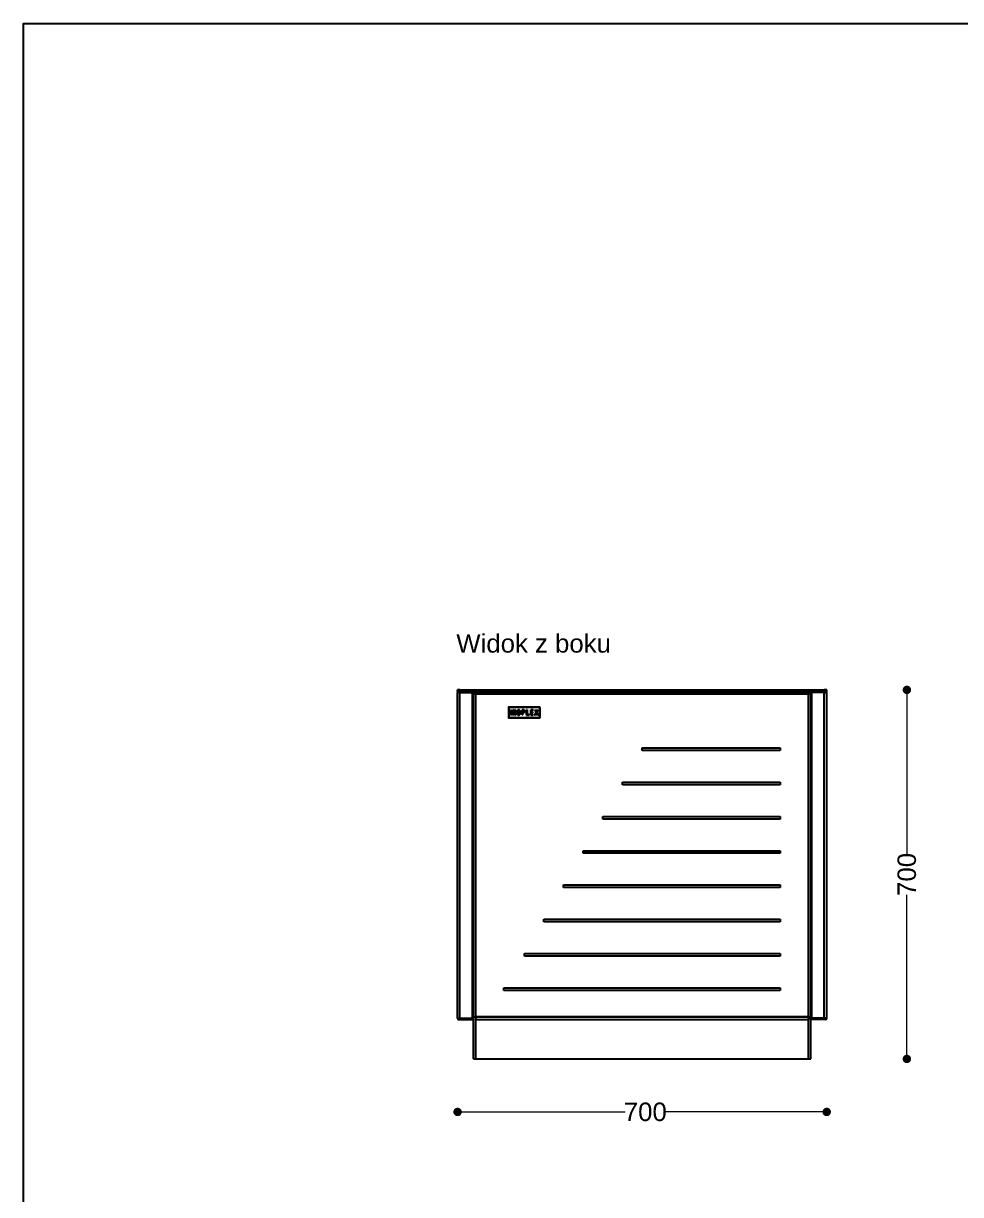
# Model space of a CAD drawing. Header units: millimetres. Extents: x 10366 to 13995, y 24552 to 29685.
# Drawn here: x 10366 to 12143, y 27463 to 29685 of the extents above; entities that cross this region are included whole.
import ezdxf

# ---------------------------------------------------------------- set-up
doc = ezdxf.new("R2010")
doc.units = ezdxf.units.MM
doc.header["$LTSCALE"] = 3
doc.layers.add('Default', color=7, linetype='Continuous')
doc.styles.get("Standard").update_dxf_attribs({"font": 'arial.ttf'})
doc.dimstyles.new('MATEUSZ', dxfattribs={"dimtxt": 35, "dimasz": 16, "dimexe": 0.18, "dimexo": 0.0625, "dimgap": 0.09, "dimtad": 0, "dimdec": 0, "dimdsep": 46, "dimtxsty": 'Standard', "dimblk": 'DOT', "dimcen": 0.09, "dimse1": 1, "dimse2": 1, "dimadec": 0, "dimazin": 0, "dimtfac": 1, "dimtdec": 0, "dimtofl": 0, "dimtmove": 0, "dimatfit": 3, "dimfxl": 1, "dimtolj": 1, "dimtzin": 0, "dimlwd": 9, "dimlwe": 9, "dimarcsym": 0})

# ---------------------------------------------------------------- blocks, each defined once
blk = doc.blocks.new('_Dot')
at = {"color": 0, "linetype": 'ByBlock', "lineweight": -2}
blk.add_line((-0.5, 0), (-1, 0), dxfattribs=at)
at = {"color": 0, "linetype": 'ByBlock', "const_width": 0.5}
blk.add_lwpolyline([(-0.25, 0, 1), (0.25, 0, 1)], format="xyb", close=True, dxfattribs=at)
blk = doc.blocks.new('*D23')
at = {"color": 0, "lineweight": 9, "transparency": 16777216}
for p, q in [((11205.5, 27619.9), (11507, 27619.9)), ((11873.5, 27619.9), (11584.1, 27619.9))]:
    blk.add_line(p, q, dxfattribs=at)
at = {"layer": 'Defpoints', "color": 0, "transparency": 16777216}
for p in [(11189.5, 27797.5), (11889.5, 27797.5), (11889.5, 27619.9)]:
    blk.add_point(p, dxfattribs=at)
at = {"color": 0, "lineweight": 9, "transparency": 16777216, "xscale": 16, "yscale": 16, "zscale": 16, "rotation": 180}
blk.add_blockref('_Dot', (11189.5, 27619.9), dxfattribs=at)
at = {"color": 0, "lineweight": 9, "transparency": 16777216, "xscale": 16, "yscale": 16, "zscale": 16}
blk.add_blockref('_Dot', (11889.5, 27619.9), dxfattribs=at)
at = {"color": 0, "transparency": 16777216, "insert": (11545.5, 27619.9), "char_height": 35, "attachment_point": 5}
blk.add_mtext('\\A1;700', dxfattribs=at)
blk = doc.blocks.new('*D24')
at = {"color": 0, "lineweight": 9, "transparency": 16777216}
for p, q in [((12041.5, 28404.5), (12041.5, 28109.1)), ((12041.5, 27736.5), (12041.5, 28032))]:
    blk.add_line(p, q, dxfattribs=at)
at = {"layer": 'Defpoints', "color": 0, "transparency": 16777216}
for p in [(11889.4, 28420.5), (12041.5, 28420.5), (11859.4, 27720.5)]:
    blk.add_point(p, dxfattribs=at)
at = {"color": 0, "lineweight": 9, "transparency": 16777216, "xscale": 16, "yscale": 16, "zscale": 16}
for p, rotation in [((12041.5, 28420.5), 90), ((12041.5, 27720.5), 270)]:
    blk.add_blockref('_Dot', p, dxfattribs=dict(at, rotation=rotation))
at = {"color": 0, "transparency": 16777216, "insert": (12041.5, 28070.5), "char_height": 35, "attachment_point": 5, "rotation": 90}
blk.add_mtext('\\A1;700', dxfattribs=at)

msp = doc.modelspace()

# ---------------------------------------------------------------- linework, layer by layer
msp.add_lwpolyline([(10366.2, 24552.5), (10366.2, 29684.6), (13995, 29684.6), (13995, 24552.5)], close=True)
at = {"layer": 'Default'}
for p, q in [((11189.5, 28417.5), (11189.5, 28420.5)), ((11189.5, 27797.5), (11189.5, 28415.5)), ((11194, 28420.5), (11885, 28420.5)), ((11194, 28417.5), (11194, 28420.5)), ((11194, 28417.5), (11885, 28417.5)), ((11194, 28415.5), (11217.5, 28415.5)), ((11194, 27797.5), (11194, 28415.5)), ((11217.5, 27797.5), (11217.5, 28415.5)), ((11219.5, 27797.5), (11219.5, 28415.5)), ((11219.6, 28413.1), (11219.6, 28417.5)), ((11224.1, 27800), (11224.1, 28413.1)), ((11855, 28413.1), (11224.1, 28413.1)), ((11224.1, 28413.1), (11855, 28413.1)), ((11855, 27800), (11855, 28413.1)), ((11859.4, 28413.1), (11859.4, 28417.5)), ((11859.5, 27797.5), (11859.5, 28415.5)), ((11861.5, 27797.5), (11861.5, 28415.5)), ((11885, 28415.5), (11861.5, 28415.5)), ((11885, 28417.5), (11885, 28420.5)), ((11885, 27797.5), (11885, 28415.5)), ((11889.5, 28417.5), (11889.5, 28420.5)), ((11889.5, 27797.5), (11889.5, 28415.5)), ((11286.2, 28387.2), (11286.2, 28367.9)), ((11345.5, 28387.6), (11286.6, 28387.6)), ((11345.5, 28387.2), (11286.6, 28387.2)), ((11286.6, 28387.2), (11286.6, 28367.9)), ((11290.2, 28372.7), (11290.2, 28382.4)), ((11290.2, 28372.7), (11290.2, 28382.4)), ((11290.2, 28382.4), (11291.3, 28382.4)), ((11290.2, 28382.4), (11291.3, 28382.4)), ((11290.2, 28382.4), (11290.2, 28372.7)), ((11291.3, 28382.4), (11290.2, 28382.4)), ((11290.2, 28382.4), (11291.3, 28382.4)), ((11290.2, 28372.7), (11290.2, 28382.4)), ((11291.3, 28372.7), (11290.2, 28372.7)), ((11291.3, 28372.7), (11290.2, 28372.7)), ((11290.2, 28372.7), (11291.3, 28372.7)), ((11291.3, 28372.7), (11290.2, 28372.7)), ((11291.3, 28382.4), (11291.3, 28372.7)), ((11291.3, 28382.4), (11291.3, 28372.7)), ((11291.3, 28372.7), (11291.3, 28382.4)), ((11291.3, 28382.4), (11291.3, 28372.7)), ((11294.2, 28382.4), (11295.4, 28382.4)), ((11294.2, 28382.4), (11295.4, 28382.4)), ((11294.2, 28372.7), (11294.2, 28382.4)), ((11294.2, 28372.7), (11294.2, 28382.4)), ((11294.2, 28372.7), (11294.2, 28382.4)), ((11294.2, 28382.4), (11294.2, 28372.7)), ((11295.4, 28382.4), (11294.2, 28382.4)), ((11294.2, 28382.4), (11295.4, 28382.4)), ((11295.2, 28372.7), (11294.2, 28372.7)), ((11295.2, 28372.7), (11294.2, 28372.7)), ((11295.2, 28372.7), (11294.2, 28372.7)), ((11294.2, 28372.7), (11295.2, 28372.7)), ((11295.1, 28380.8), (11295.2, 28378.6)), ((11295.1, 28380.8), (11295.2, 28378.6)), ((11295.1, 28380.8), (11295.2, 28378.6)), ((11295.2, 28378.6), (11295.1, 28380.8)), ((11298, 28372.7), (11295.2, 28380.9)), ((11298, 28372.7), (11295.2, 28380.9)), ((11298, 28372.7), (11295.2, 28380.9)), ((11295.2, 28380.9), (11298, 28372.7)), ((11295.2, 28378.6), (11295.2, 28372.7)), ((11295.2, 28378.6), (11295.2, 28372.7)), ((11295.2, 28378.6), (11295.2, 28372.7)), ((11295.2, 28372.7), (11295.2, 28378.6)), ((11295.4, 28382.4), (11298.3, 28374.3)), ((11295.4, 28382.4), (11298.3, 28374.3)), ((11295.4, 28382.4), (11298.3, 28374.3)), ((11298.3, 28374.3), (11295.4, 28382.4)), ((11299.2, 28372.7), (11298, 28372.7)), ((11299.2, 28372.7), (11298, 28372.7)), ((11299.2, 28372.7), (11298, 28372.7)), ((11298, 28372.7), (11299.2, 28372.7)), ((11298.3, 28382.4), (11299.2, 28382.4)), ((11298.3, 28382.4), (11299.2, 28382.4)), ((11298.3, 28376.5), (11298.3, 28382.4)), ((11298.3, 28376.5), (11298.3, 28382.4)), ((11298.3, 28382.4), (11299.2, 28382.4)), ((11299.2, 28382.4), (11298.3, 28382.4)), ((11298.3, 28376.5), (11298.3, 28382.4)), ((11298.3, 28382.4), (11298.3, 28376.5)), ((11298.3, 28374.3), (11298.3, 28376.5)), ((11298.3, 28374.3), (11298.3, 28376.5)), ((11298.3, 28374.3), (11298.3, 28376.5)), ((11298.3, 28376.5), (11298.3, 28374.3)), ((11299.2, 28382.4), (11299.2, 28372.7)), ((11299.2, 28382.4), (11299.2, 28372.7)), ((11299.2, 28382.4), (11299.2, 28372.7)), ((11299.2, 28372.7), (11299.2, 28382.4)), ((11311.8, 28372.9), (11311.8, 28382.5)), ((11311.8, 28372.9), (11311.8, 28382.5)), ((11311.8, 28382.5), (11311.8, 28372.9)), ((11311.8, 28372.9), (11311.8, 28382.5)), ((11312.8, 28372.9), (11311.8, 28372.9)), ((11312.8, 28372.9), (11311.8, 28372.9)), ((11311.8, 28372.9), (11312.8, 28372.9)), ((11312.8, 28372.9), (11311.8, 28372.9)), ((11312.8, 28381.6), (11312.8, 28378)), ((11312.8, 28381.6), (11312.8, 28378)), ((11312.8, 28381.6), (11312.8, 28378)), ((11312.8, 28378), (11312.8, 28381.6)), ((11312.8, 28377.2), (11312.8, 28372.9)), ((11312.8, 28377.2), (11312.8, 28372.9)), ((11312.8, 28372.9), (11312.8, 28377.2)), ((11312.8, 28377.2), (11312.8, 28372.9)), ((11320.4, 28382.4), (11321.4, 28382.4)), ((11320.4, 28382.4), (11321.4, 28382.4)), ((11320.4, 28372.7), (11320.4, 28382.4)), ((11320.4, 28372.7), (11320.4, 28382.4)), ((11320.4, 28382.4), (11320.4, 28372.7)), ((11321.4, 28382.4), (11320.4, 28382.4)), ((11320.4, 28372.7), (11320.4, 28382.4)), ((11320.4, 28382.4), (11321.4, 28382.4)), ((11325.3, 28372.7), (11320.4, 28372.7)), ((11325.3, 28372.7), (11320.4, 28372.7)), ((11320.4, 28372.7), (11325.3, 28372.7)), ((11325.3, 28372.7), (11320.4, 28372.7)), ((11321.4, 28382.4), (11321.4, 28373.6)), ((11321.4, 28382.4), (11321.4, 28373.6)), ((11321.4, 28373.6), (11321.4, 28382.4)), ((11321.4, 28382.4), (11321.4, 28373.6)), ((11321.4, 28373.6), (11325.3, 28373.6)), ((11321.4, 28373.6), (11325.3, 28373.6)), ((11325.3, 28373.6), (11321.4, 28373.6)), ((11321.4, 28373.6), (11325.3, 28373.6)), ((11325.3, 28373.6), (11325.3, 28372.7)), ((11325.3, 28373.6), (11325.3, 28372.7)), ((11325.3, 28372.7), (11325.3, 28373.6)), ((11325.3, 28373.6), (11325.3, 28372.7)), ((11328.4, 28382.4), (11333.1, 28382.4)), ((11328.4, 28382.4), (11333.1, 28382.4)), ((11328.4, 28372.7), (11328.4, 28382.4)), ((11328.4, 28372.7), (11328.4, 28382.4)), ((11328.4, 28382.4), (11328.4, 28372.7)), ((11333.1, 28382.4), (11328.4, 28382.4)), ((11328.4, 28372.7), (11328.4, 28382.4)), ((11328.4, 28382.4), (11333.1, 28382.4)), ((11333.1, 28372.7), (11328.4, 28372.7)), ((11333.1, 28372.7), (11328.4, 28372.7)), ((11328.4, 28372.7), (11333.1, 28372.7)), ((11333.1, 28372.7), (11328.4, 28372.7)), ((11329.4, 28381.5), (11329.4, 28378.3)), ((11329.4, 28381.5), (11329.4, 28378.3)), ((11333.1, 28381.5), (11329.4, 28381.5)), ((11333.1, 28381.5), (11329.4, 28381.5)), ((11329.4, 28381.5), (11333.1, 28381.5)), ((11329.4, 28378.3), (11329.4, 28381.5)), ((11329.4, 28381.5), (11329.4, 28378.3)), ((11333.1, 28381.5), (11329.4, 28381.5)), ((11329.4, 28378.3), (11332.4, 28378.3)), ((11329.4, 28378.3), (11332.4, 28378.3)), ((11332.4, 28378.3), (11329.4, 28378.3)), ((11329.4, 28378.3), (11332.4, 28378.3)), ((11329.4, 28377.5), (11329.4, 28373.6)), ((11329.4, 28377.5), (11329.4, 28373.6)), ((11332.4, 28377.5), (11329.4, 28377.5)), ((11332.4, 28377.5), (11329.4, 28377.5)), ((11329.4, 28377.5), (11332.4, 28377.5)), ((11329.4, 28373.6), (11329.4, 28377.5)), ((11332.4, 28377.5), (11329.4, 28377.5)), ((11329.4, 28377.5), (11329.4, 28373.6)), ((11329.4, 28373.6), (11333.1, 28373.6)), ((11329.4, 28373.6), (11333.1, 28373.6)), ((11333.1, 28373.6), (11329.4, 28373.6)), ((11329.4, 28373.6), (11333.1, 28373.6)), ((11332.4, 28378.3), (11332.4, 28377.5)), ((11332.4, 28378.3), (11332.4, 28377.5)), ((11332.4, 28377.5), (11332.4, 28378.3)), ((11332.4, 28378.3), (11332.4, 28377.5)), ((11333.1, 28382.4), (11333.1, 28381.5)), ((11333.1, 28382.4), (11333.1, 28381.5)), ((11333.1, 28381.5), (11333.1, 28382.4)), ((11333.1, 28382.4), (11333.1, 28381.5)), ((11333.1, 28373.6), (11333.1, 28372.7)), ((11333.1, 28373.6), (11333.1, 28372.7)), ((11333.1, 28372.7), (11333.1, 28373.6)), ((11333.1, 28373.6), (11333.1, 28372.7)), ((11336.1, 28373), (11338.6, 28378)), ((11336.1, 28373), (11338.6, 28378)), ((11338.6, 28378), (11336.1, 28373)), ((11336.1, 28373), (11338.6, 28378)), ((11337, 28372.6), (11336.1, 28373)), ((11337, 28372.6), (11336.1, 28373)), ((11336.1, 28373), (11337, 28372.6)), ((11337, 28372.6), (11336.1, 28373)), ((11336.6, 28382.1), (11337.5, 28382.6)), ((11336.6, 28382.1), (11337.5, 28382.6)), ((11337.5, 28382.6), (11336.6, 28382.1)), ((11336.6, 28382.1), (11337.5, 28382.6)), ((11338.6, 28378), (11336.6, 28382.1)), ((11338.6, 28378), (11336.6, 28382.1)), ((11336.6, 28382.1), (11338.6, 28378)), ((11338.6, 28378), (11336.6, 28382.1)), ((11339.1, 28377), (11337, 28372.6)), ((11339.1, 28377), (11337, 28372.6)), ((11337, 28372.6), (11339.1, 28377)), ((11339.1, 28377), (11337, 28372.6)), ((11337.5, 28382.6), (11339.1, 28379)), ((11337.5, 28382.6), (11339.1, 28379)), ((11339.1, 28379), (11337.5, 28382.6)), ((11337.5, 28382.6), (11339.1, 28379)), ((11339.1, 28379), (11340.8, 28382.6)), ((11339.1, 28379), (11340.8, 28382.6)), ((11340.8, 28382.6), (11339.1, 28379)), ((11339.1, 28379), (11340.8, 28382.6)), ((11341.2, 28372.6), (11339.1, 28377)), ((11341.2, 28372.6), (11339.1, 28377)), ((11339.1, 28377), (11341.2, 28372.6)), ((11341.2, 28372.6), (11339.1, 28377)), ((11341.7, 28382.1), (11339.6, 28378)), ((11341.7, 28382.1), (11339.6, 28378)), ((11339.6, 28378), (11341.7, 28382.1)), ((11341.7, 28382.1), (11339.6, 28378)), ((11339.6, 28378), (11342.1, 28373)), ((11339.6, 28378), (11342.1, 28373)), ((11342.1, 28373), (11339.6, 28378)), ((11339.6, 28378), (11342.1, 28373)), ((11340.8, 28382.6), (11341.7, 28382.1)), ((11340.8, 28382.6), (11341.7, 28382.1)), ((11341.7, 28382.1), (11340.8, 28382.6)), ((11340.8, 28382.6), (11341.7, 28382.1)), ((11342.1, 28373), (11341.2, 28372.6)), ((11342.1, 28373), (11341.2, 28372.6)), ((11341.2, 28372.6), (11342.1, 28373)), ((11342.1, 28373), (11341.2, 28372.6)), ((11345.5, 28367.9), (11345.5, 28387.2)), ((11345.9, 28367.9), (11345.9, 28387.2)), ((11286.6, 28367.9), (11345.5, 28367.9)), ((11286.6, 28367.5), (11345.5, 28367.5)), ((11539.5, 28310.5), (11801.5, 28310.5)), ((11539.5, 28305.5), (11539.5, 28310.5)), ((11801.5, 28305.5), (11539.5, 28305.5)), ((11801.5, 28310.5), (11801.5, 28305.5)), ((11502.3, 28245.5), (11801.5, 28245.5)), ((11502.3, 28240.5), (11502.3, 28245.5)), ((11801.5, 28240.5), (11502.3, 28240.5)), ((11801.5, 28245.5), (11801.5, 28240.5)), ((11465, 28180.5), (11801.5, 28180.5)), ((11465, 28175.5), (11465, 28180.5)), ((11801.5, 28175.5), (11465, 28175.5)), ((11801.5, 28180.5), (11801.5, 28175.5)), ((11427.8, 28115.5), (11801.5, 28115.5)), ((11427.8, 28110.5), (11427.8, 28115.5)), ((11801.5, 28110.5), (11427.8, 28110.5)), ((11801.5, 28115.5), (11801.5, 28110.5)), ((11390.5, 28050.5), (11801.5, 28050.5)), ((11390.5, 28045.5), (11390.5, 28050.5)), ((11801.5, 28045.5), (11390.5, 28045.5)), ((11801.5, 28050.5), (11801.5, 28045.5)), ((11353.3, 27980.5), (11353.3, 27985.5)), ((11353.3, 27985.5), (11801.5, 27985.5)), ((11801.5, 27980.5), (11353.3, 27980.5)), ((11801.5, 27985.5), (11801.5, 27980.5)), ((11316.1, 27920.5), (11801.5, 27920.5)), ((11316.1, 27915.5), (11316.1, 27920.5)), ((11801.5, 27915.5), (11316.1, 27915.5)), ((11801.5, 27920.5), (11801.5, 27915.5)), ((11277.5, 27855.5), (11801.5, 27855.5)), ((11277.5, 27850.5), (11277.5, 27855.5)), ((11801.5, 27850.5), (11277.5, 27850.5)), ((11801.5, 27855.5), (11801.5, 27850.5)), ((11194, 27797.5), (11217.5, 27797.5)), ((11194, 27795.5), (11217.5, 27795.5)), ((11219.6, 27720.5), (11219.6, 27800.1)), ((11855, 27800), (11224.1, 27800)), ((11224.1, 27720.5), (11224.1, 27800)), ((11224.1, 27800), (11855, 27800)), ((11224.1, 27795.5), (11855, 27795.5)), ((11854.9, 27720.5), (11854.9, 27800.3)), ((11859.4, 27720.5), (11859.4, 27800.1)), ((11885, 27797.5), (11861.5, 27797.5)), ((11885, 27795.5), (11861.5, 27795.5)), ((11224.1, 27720.5), (11854.9, 27720.5))]:
    msp.add_line(p, q, dxfattribs=at)
for points in [[(11194, 28420.5, 0), (11189.5, 28420.5, 0)], [(11189.5, 28417.5, 0), (11189.5, 28417.5, 0), (11189.5, 28417.5, 0), (11189.5, 28417.5, 0), (11189.5, 28417.5, 0), (11189.5, 28417.5, 0), (11189.5, 28417.5, 0), (11189.5, 28417.5, 0), (11189.5, 28417.5, 0), (11189.5, 28417.5, 0), (11189.5, 28417.5, 0), (11189.5, 28417.5, 0), (11189.5, 28417.5, 0), (11189.5, 28417.5, 0), (11189.5, 28417.5, 0), (11189.6, 28417.5, 0), (11190.1, 28417.5, 0), (11194, 28417.5, 0)], [(11194, 28415.5, 0), (11190.8, 28415.5, 0), (11189.8, 28415.5, 0), (11189.6, 28415.5, 0), (11189.5, 28415.5, 0), (11189.5, 28415.5, 0), (11189.5, 28415.5, 0), (11189.5, 28415.5, 0), (11189.5, 28415.5, 0), (11189.5, 28415.5, 0), (11189.5, 28415.5, 0), (11189.5, 28415.5, 0), (11189.5, 28415.5, 0), (11189.5, 28415.5, 0), (11189.5, 28415.5, 0), (11189.5, 28415.5, 0), (11189.5, 28415.5, 0), (11189.5, 28415.5, 0), (11189.5, 28415.5, 0)], [(11194, 28415.5, 0), (11194, 28417.5, 0)], [(11217.5, 28415.5, 0), (11217.5, 28417.5, 0)], [(11219.5, 28415.5, 0), (11219.5, 28415.5, 0), (11219.5, 28415.5, 0), (11219.5, 28415.5, 0), (11219.5, 28415.5, 0), (11219.5, 28415.5, 0), (11219.5, 28415.5, 0), (11219.5, 28415.5, 0), (11219.5, 28415.5, 0), (11219.5, 28415.5, 0), (11219.5, 28415.5, 0), (11219.5, 28415.5, 0), (11219.5, 28415.5, 0), (11219.5, 28415.5, 0), (11219.5, 28415.5, 0), (11219.3, 28415.5, 0), (11217.5, 28415.5, 0)], [(11224.1, 28413.1, 0), (11219.6, 28413.1, 0)], [(11224.1, 28413.1, 0), (11224.1, 28416.2, 0), (11224.1, 28417.2, 0), (11224.1, 28417.5, 0), (11224.1, 28417.5, 0), (11224.1, 28417.5, 0), (11224.1, 28417.5, 0), (11224.1, 28417.5, 0), (11224.1, 28417.5, 0), (11224.1, 28417.5, 0), (11224.1, 28417.5, 0), (11224.1, 28417.5, 0), (11224.1, 28417.5, 0), (11224.1, 28417.5, 0), (11224.1, 28417.5, 0), (11224.1, 28417.5, 0), (11224.1, 28417.5, 0), (11224.1, 28417.5, 0), (11224.1, 28417.5, 0)], [(11855, 28413.1, 0), (11855, 28416.2, 0), (11855, 28417.2, 0), (11855, 28417.5, 0), (11855, 28417.5, 0), (11855, 28417.5, 0), (11855, 28417.5, 0), (11855, 28417.5, 0), (11855, 28417.5, 0), (11855, 28417.5, 0), (11855, 28417.5, 0), (11855, 28417.5, 0), (11855, 28417.5, 0), (11855, 28417.5, 0), (11855, 28417.5, 0), (11855, 28417.5, 0), (11855, 28417.5, 0), (11855, 28417.5, 0), (11855, 28417.5, 0)], [(11859.5, 28413.1, 0), (11859.5, 28413.1, 0), (11859.5, 28413.1, 0), (11859.5, 28413.1, 0), (11859.5, 28413.1, 0), (11859.5, 28413.1, 0), (11859.5, 28413.1, 0), (11859.5, 28413.1, 0), (11859.5, 28413.1, 0), (11859.5, 28413.1, 0), (11859.5, 28413.1, 0), (11859.5, 28413.1, 0), (11859.5, 28413.1, 0), (11859.5, 28413.1, 0), (11859.5, 28413.1, 0), (11859.4, 28413.1, 0), (11859, 28413.1, 0), (11855, 28413.1, 0)], [(11859.5, 28415.5, 0), (11859.5, 28415.5, 0), (11859.5, 28415.5, 0), (11859.5, 28415.5, 0), (11859.5, 28415.5, 0), (11859.5, 28415.5, 0), (11859.5, 28415.5, 0), (11859.5, 28415.5, 0), (11859.5, 28415.5, 0), (11859.5, 28415.5, 0), (11859.5, 28415.5, 0), (11859.5, 28415.5, 0), (11859.5, 28415.5, 0), (11859.5, 28415.5, 0), (11859.6, 28415.5, 0), (11859.8, 28415.5, 0), (11861.5, 28415.5, 0)], [(11861.5, 28415.5, 0), (11861.5, 28417.5, 0)], [(11889.5, 28420.5, 0), (11889.5, 28420.5, 0), (11889.5, 28420.5, 0), (11889.5, 28420.5, 0), (11889.5, 28420.5, 0), (11889.5, 28420.5, 0), (11889.5, 28420.5, 0), (11889.5, 28420.5, 0), (11889.5, 28420.5, 0), (11889.5, 28420.5, 0), (11889.5, 28420.5, 0), (11889.5, 28420.5, 0), (11889.5, 28420.5, 0), (11889.5, 28420.5, 0), (11889.5, 28420.5, 0), (11889.4, 28420.5, 0), (11889, 28420.5, 0), (11885, 28420.5, 0)], [(11885, 28417.5, 0), (11889.5, 28417.5, 0)], [(11885, 28415.5, 0), (11885, 28417.5, 0)], [(11885, 28415.5, 0), (11888.2, 28415.5, 0), (11889.2, 28415.5, 0), (11889.4, 28415.5, 0), (11889.5, 28415.5, 0), (11889.5, 28415.5, 0), (11889.5, 28415.5, 0), (11889.5, 28415.5, 0), (11889.5, 28415.5, 0), (11889.5, 28415.5, 0), (11889.5, 28415.5, 0), (11889.5, 28415.5, 0), (11889.5, 28415.5, 0), (11889.5, 28415.5, 0), (11889.5, 28415.5, 0), (11889.5, 28415.5, 0), (11889.5, 28415.5, 0), (11889.5, 28415.5, 0), (11889.5, 28415.5, 0)], [(11286.6, 28387.2, 0), (11286.2, 28387.2, 0)], [(11286.6, 28387.6, 0), (11286.6, 28387.6, 0), (11286.6, 28387.6, 0), (11286.6, 28387.6, 0), (11286.6, 28387.6, 0), (11286.6, 28387.6, 0), (11286.6, 28387.6, 0), (11286.6, 28387.6, 0), (11286.6, 28387.6, 0), (11286.6, 28387.6, 0), (11286.6, 28387.6, 0), (11286.6, 28387.6, 0), (11286.6, 28387.6, 0), (11286.6, 28387.5, 0), (11286.6, 28387.5, 0), (11286.6, 28387.5, 0), (11286.6, 28387.2, 0)], [(11311.8, 28382.5, 0), (11313.4, 28382.5, 0), (11314.3, 28382.5, 0), (11314.6, 28382.5, 0), (11315, 28382.4, 0), (11315.3, 28382.2, 0), (11315.6, 28382.1, 0), (11315.9, 28381.9, 0), (11316.1, 28381.6, 0), (11316.3, 28381.4, 0), (11316.4, 28381.1, 0), (11316.5, 28380.7, 0), (11316.6, 28380.4, 0), (11316.6, 28379.9, 0), (11316.6, 28379.5, 0), (11316.5, 28379.1, 0), (11316.4, 28378.7, 0), (11316.2, 28378.4, 0), (11316.1, 28378.1, 0), (11315.8, 28377.8, 0), (11315.6, 28377.6, 0), (11315.3, 28377.4, 0), (11315, 28377.3, 0), (11314.7, 28377.2, 0), (11314.4, 28377.2, 0), (11312.8, 28377.2, 0)], [(11311.8, 28382.5, 0), (11313.4, 28382.5, 0), (11314.3, 28382.5, 0), (11314.6, 28382.5, 0), (11315, 28382.4, 0), (11315.3, 28382.2, 0), (11315.6, 28382.1, 0), (11315.9, 28381.9, 0), (11316.1, 28381.6, 0), (11316.3, 28381.4, 0), (11316.4, 28381.1, 0), (11316.5, 28380.7, 0), (11316.6, 28380.4, 0), (11316.6, 28379.9, 0), (11316.6, 28379.5, 0), (11316.5, 28379.1, 0), (11316.4, 28378.7, 0), (11316.2, 28378.4, 0), (11316.1, 28378.1, 0), (11315.8, 28377.8, 0), (11315.6, 28377.6, 0), (11315.3, 28377.4, 0), (11315, 28377.3, 0), (11314.7, 28377.2, 0), (11314.4, 28377.2, 0), (11312.8, 28377.2, 0)], [(11312.8, 28377.2, 0), (11314.3, 28377.2, 0), (11314.7, 28377.2, 0), (11315, 28377.3, 0), (11315.4, 28377.4, 0), (11315.5, 28377.5, 0), (11315.7, 28377.6, 0), (11315.8, 28377.8, 0), (11316, 28378, 0), (11316.2, 28378.4, 0), (11316.4, 28378.7, 0), (11316.5, 28379, 0), (11316.6, 28379.4, 0), (11316.6, 28379.8, 0), (11316.6, 28380.1, 0), (11316.5, 28380.5, 0), (11316.5, 28380.9, 0), (11316.3, 28381.2, 0), (11316.2, 28381.5, 0), (11316, 28381.7, 0), (11315.9, 28381.8, 0), (11315.8, 28382, 0), (11315.6, 28382.1, 0), (11315.3, 28382.2, 0), (11315, 28382.4, 0), (11314.6, 28382.5, 0), (11314.2, 28382.5, 0), (11311.8, 28382.5, 0)], [(11311.8, 28382.5, 0), (11313.4, 28382.5, 0), (11314.3, 28382.5, 0), (11314.6, 28382.5, 0), (11315, 28382.4, 0), (11315.3, 28382.2, 0), (11315.6, 28382.1, 0), (11315.9, 28381.9, 0), (11316.1, 28381.6, 0), (11316.3, 28381.4, 0), (11316.4, 28381.1, 0), (11316.5, 28380.7, 0), (11316.6, 28380.4, 0), (11316.6, 28379.9, 0), (11316.6, 28379.5, 0), (11316.5, 28379.1, 0), (11316.4, 28378.7, 0), (11316.2, 28378.4, 0), (11316.1, 28378.1, 0), (11315.8, 28377.8, 0), (11315.6, 28377.6, 0), (11315.3, 28377.4, 0), (11315, 28377.3, 0), (11314.7, 28377.2, 0), (11314.4, 28377.2, 0), (11312.8, 28377.2, 0)], [(11312.8, 28378, 0), (11313.9, 28378, 0), (11314.4, 28378.1, 0), (11314.6, 28378.1, 0), (11314.8, 28378.2, 0), (11314.9, 28378.2, 0), (11315, 28378.3, 0), (11315.1, 28378.4, 0), (11315.2, 28378.6, 0), (11315.4, 28378.8, 0), (11315.4, 28379, 0), (11315.5, 28379.3, 0), (11315.6, 28379.5, 0), (11315.6, 28379.8, 0), (11315.6, 28380.2, 0), (11315.5, 28380.4, 0), (11315.5, 28380.7, 0), (11315.4, 28380.9, 0), (11315.3, 28381.1, 0), (11315.2, 28381.2, 0), (11315, 28381.4, 0), (11314.8, 28381.5, 0), (11314.6, 28381.6, 0), (11314.4, 28381.6, 0), (11314.1, 28381.6, 0), (11312.8, 28381.6, 0)], [(11312.8, 28378, 0), (11313.9, 28378, 0), (11314.4, 28378.1, 0), (11314.6, 28378.1, 0), (11314.8, 28378.2, 0), (11314.9, 28378.2, 0), (11315, 28378.3, 0), (11315.1, 28378.4, 0), (11315.2, 28378.6, 0), (11315.4, 28378.8, 0), (11315.4, 28379, 0), (11315.5, 28379.3, 0), (11315.6, 28379.5, 0), (11315.6, 28379.8, 0), (11315.6, 28380.2, 0), (11315.5, 28380.4, 0), (11315.5, 28380.7, 0), (11315.4, 28380.9, 0), (11315.3, 28381.1, 0), (11315.2, 28381.2, 0), (11315, 28381.4, 0), (11314.8, 28381.5, 0), (11314.6, 28381.6, 0), (11314.4, 28381.6, 0), (11314.1, 28381.6, 0), (11312.8, 28381.6, 0)], [(11312.8, 28378, 0), (11313.9, 28378, 0), (11314.4, 28378.1, 0), (11314.6, 28378.1, 0), (11314.8, 28378.2, 0), (11314.9, 28378.2, 0), (11315, 28378.3, 0), (11315.1, 28378.4, 0), (11315.2, 28378.6, 0), (11315.4, 28378.8, 0), (11315.4, 28379, 0), (11315.5, 28379.3, 0), (11315.6, 28379.5, 0), (11315.6, 28379.8, 0), (11315.6, 28380.2, 0), (11315.5, 28380.4, 0), (11315.5, 28380.7, 0), (11315.4, 28380.9, 0), (11315.3, 28381.1, 0), (11315.2, 28381.2, 0), (11315, 28381.4, 0), (11314.8, 28381.5, 0), (11314.6, 28381.6, 0), (11314.4, 28381.6, 0), (11314.1, 28381.6, 0), (11312.8, 28381.6, 0)], [(11312.8, 28381.6, 0), (11313.8, 28381.6, 0), (11314.3, 28381.6, 0), (11314.5, 28381.6, 0), (11314.8, 28381.5, 0), (11314.9, 28381.4, 0), (11315, 28381.4, 0), (11315.1, 28381.3, 0), (11315.2, 28381.2, 0), (11315.2, 28381.1, 0), (11315.3, 28381, 0), (11315.4, 28380.9, 0), (11315.5, 28380.7, 0), (11315.5, 28380.5, 0), (11315.6, 28380.2, 0), (11315.6, 28379.7, 0), (11315.5, 28379.2, 0), (11315.4, 28379, 0), (11315.3, 28378.8, 0), (11315.2, 28378.6, 0), (11315.1, 28378.5, 0), (11315.1, 28378.4, 0), (11315, 28378.3, 0), (11314.9, 28378.2, 0), (11314.8, 28378.2, 0), (11314.6, 28378.1, 0), (11314.5, 28378.1, 0), (11314.4, 28378.1, 0), (11314.2, 28378.1, 0), (11312.8, 28378, 0)], [(11345.5, 28387.2, 0), (11345.5, 28387.6, 0)], [(11345.9, 28387.2, 0), (11345.9, 28387.2, 0), (11345.9, 28387.2, 0), (11345.9, 28387.2, 0), (11345.9, 28387.2, 0), (11345.9, 28387.2, 0), (11345.9, 28387.2, 0), (11345.9, 28387.2, 0), (11345.9, 28387.2, 0), (11345.9, 28387.2, 0), (11345.9, 28387.2, 0), (11345.9, 28387.2, 0), (11345.9, 28387.2, 0), (11345.9, 28387.2, 0), (11345.9, 28387.2, 0), (11345.9, 28387.2, 0), (11345.5, 28387.2, 0)], [(11286.2, 28367.9, 0), (11286.2, 28367.9, 0), (11286.2, 28367.9, 0), (11286.2, 28367.9, 0), (11286.2, 28367.9, 0), (11286.2, 28367.9, 0), (11286.2, 28367.9, 0), (11286.2, 28367.9, 0), (11286.2, 28367.9, 0), (11286.2, 28367.9, 0), (11286.2, 28367.9, 0), (11286.2, 28367.9, 0), (11286.2, 28367.9, 0), (11286.2, 28367.9, 0), (11286.2, 28367.9, 0), (11286.3, 28367.9, 0), (11286.6, 28367.9, 0)], [(11286.6, 28367.9, 0), (11286.6, 28367.5, 0)], [(11345.5, 28367.9, 0), (11345.9, 28367.9, 0)], [(11345.5, 28367.5, 0), (11345.5, 28367.5, 0), (11345.5, 28367.5, 0), (11345.5, 28367.5, 0), (11345.5, 28367.5, 0), (11345.5, 28367.5, 0), (11345.5, 28367.5, 0), (11345.5, 28367.5, 0), (11345.5, 28367.5, 0), (11345.5, 28367.5, 0), (11345.5, 28367.5, 0), (11345.5, 28367.5, 0), (11345.5, 28367.5, 0), (11345.5, 28367.5, 0), (11345.5, 28367.6, 0), (11345.5, 28367.6, 0), (11345.5, 28367.9, 0)], [(11189.5, 27797.5, 0), (11189.5, 27797.5, 0), (11189.5, 27797.5, 0), (11189.5, 27797.5, 0), (11189.5, 27797.5, 0), (11189.5, 27797.5, 0), (11189.5, 27797.5, 0), (11189.5, 27797.5, 0), (11189.5, 27797.5, 0), (11189.5, 27797.5, 0), (11189.5, 27797.5, 0), (11189.5, 27797.5, 0), (11189.5, 27797.5, 0), (11189.5, 27797.5, 0), (11189.5, 27797.5, 0), (11189.6, 27797.5, 0), (11190.1, 27797.5, 0), (11194, 27797.5, 0)], [(11191.5, 27795.5, 0), (11191.5, 27795.5, 0), (11191.5, 27795.5, 0), (11191.5, 27795.5, 0), (11191.5, 27795.5, 0), (11191.5, 27795.5, 0), (11191.5, 27795.5, 0), (11191.5, 27795.5, 0), (11191.5, 27795.5, 0), (11191.5, 27795.5, 0), (11191.5, 27795.5, 0), (11191.5, 27795.5, 0), (11191.5, 27795.5, 0), (11191.5, 27795.5, 0), (11191.5, 27795.5, 0), (11191.6, 27795.5, 0), (11191.8, 27795.5, 0), (11194, 27795.5, 0)], [(11194, 27797.5, 0), (11194, 27795.5, 0)], [(11217.5, 27797.5, 0), (11219.5, 27797.5, 0)], [(11217.5, 27795.5, 0), (11217.5, 27795.5, 0), (11217.5, 27795.5, 0), (11217.5, 27795.5, 0), (11217.5, 27795.5, 0), (11217.5, 27795.5, 0), (11217.5, 27795.5, 0), (11217.5, 27795.5, 0), (11217.5, 27795.5, 0), (11217.5, 27795.5, 0), (11217.5, 27795.5, 0), (11217.5, 27795.5, 0), (11217.5, 27795.5, 0), (11217.5, 27795.5, 0), (11217.5, 27795.6, 0), (11217.5, 27795.6, 0), (11217.5, 27795.8, 0), (11217.5, 27797.5, 0)], [(11219.6, 27800, 0), (11219.6, 27800, 0), (11219.6, 27800, 0), (11219.6, 27800, 0), (11219.6, 27800, 0), (11219.6, 27800, 0), (11219.6, 27800, 0), (11219.6, 27800, 0), (11219.6, 27800, 0), (11219.6, 27800, 0), (11219.6, 27800, 0), (11219.6, 27800, 0), (11219.6, 27800, 0), (11219.6, 27800, 0), (11219.6, 27800, 0), (11219.7, 27800, 0), (11220.2, 27800, 0), (11224.1, 27800, 0)], [(11224.1, 27800, 0), (11224.1, 27796.9, 0), (11224.1, 27795.9, 0), (11224.1, 27795.6, 0), (11224.1, 27795.6, 0), (11224.1, 27795.5, 0), (11224.1, 27795.5, 0), (11224.1, 27795.5, 0), (11224.1, 27795.5, 0), (11224.1, 27795.5, 0), (11224.1, 27795.5, 0), (11224.1, 27795.5, 0), (11224.1, 27795.5, 0), (11224.1, 27795.5, 0), (11224.1, 27795.5, 0), (11224.1, 27795.5, 0), (11224.1, 27795.5, 0), (11224.1, 27795.5, 0), (11224.1, 27795.5, 0)], [(11855, 27800, 0), (11859.5, 27800, 0)], [(11855, 27800, 0), (11855, 27796.9, 0), (11855, 27795.9, 0), (11855, 27795.6, 0), (11855, 27795.6, 0), (11855, 27795.5, 0), (11855, 27795.5, 0), (11855, 27795.5, 0), (11855, 27795.5, 0), (11855, 27795.5, 0), (11855, 27795.5, 0), (11855, 27795.5, 0), (11855, 27795.5, 0), (11855, 27795.5, 0), (11855, 27795.5, 0), (11855, 27795.5, 0), (11855, 27795.5, 0), (11855, 27795.5, 0), (11855, 27795.5, 0)], [(11861.5, 27797.5, 0), (11859.5, 27797.5, 0)], [(11861.5, 27795.5, 0), (11861.5, 27795.5, 0), (11861.5, 27795.5, 0), (11861.5, 27795.5, 0), (11861.5, 27795.5, 0), (11861.5, 27795.5, 0), (11861.5, 27795.5, 0), (11861.5, 27795.5, 0), (11861.5, 27795.5, 0), (11861.5, 27795.5, 0), (11861.5, 27795.5, 0), (11861.5, 27795.5, 0), (11861.5, 27795.5, 0), (11861.5, 27795.5, 0), (11861.5, 27795.6, 0), (11861.5, 27795.6, 0), (11861.5, 27795.8, 0), (11861.5, 27797.5, 0)], [(11889.5, 27797.5, 0), (11889.5, 27797.5, 0), (11889.5, 27797.5, 0), (11889.5, 27797.5, 0), (11889.5, 27797.5, 0), (11889.5, 27797.5, 0), (11889.5, 27797.5, 0), (11889.5, 27797.5, 0), (11889.5, 27797.5, 0), (11889.5, 27797.5, 0), (11889.5, 27797.5, 0), (11889.5, 27797.5, 0), (11889.5, 27797.5, 0), (11889.5, 27797.5, 0), (11889.5, 27797.5, 0), (11889.4, 27797.5, 0), (11889, 27797.5, 0), (11885, 27797.5, 0)], [(11885, 27797.5, 0), (11885, 27795.5, 0)], [(11887.5, 27795.5, 0), (11887.5, 27795.5, 0), (11887.5, 27795.5, 0), (11887.5, 27795.5, 0), (11887.5, 27795.5, 0), (11887.5, 27795.5, 0), (11887.5, 27795.5, 0), (11887.5, 27795.5, 0), (11887.5, 27795.5, 0), (11887.5, 27795.5, 0), (11887.5, 27795.5, 0), (11887.5, 27795.5, 0), (11887.5, 27795.5, 0), (11887.5, 27795.5, 0), (11887.5, 27795.5, 0), (11887.4, 27795.5, 0), (11887.2, 27795.5, 0), (11885, 27795.5, 0)], [(11219.6, 27720.5, 0), (11219.6, 27720.5, 0), (11219.6, 27720.5, 0), (11219.6, 27720.5, 0), (11219.6, 27720.5, 0), (11219.6, 27720.5, 0), (11219.6, 27720.5, 0), (11219.6, 27720.5, 0), (11219.6, 27720.5, 0), (11219.6, 27720.5, 0), (11219.6, 27720.5, 0), (11219.6, 27720.5, 0), (11219.6, 27720.5, 0), (11219.6, 27720.5, 0), (11219.6, 27720.5, 0), (11219.7, 27720.5, 0), (11220.1, 27720.5, 0), (11224.1, 27720.5, 0)], [(11854.9, 27720.5, 0), (11859.4, 27720.5, 0)]]:
    msp.add_polyline3d(points, dxfattribs=at)
for points in [[(11307.9, 28377.6, 0), (11307.9, 28376.3, 0), (11307.8, 28375.5, 0), (11307.6, 28374.7, 0), (11307.5, 28374.3, 0), (11307.3, 28373.9, 0), (11307.1, 28373.5, 0), (11306.8, 28373.2, 0), (11306.7, 28373.1, 0), (11306.5, 28373, 0), (11306.3, 28372.9, 0), (11306.2, 28372.8, 0), (11306, 28372.7, 0), (11305.8, 28372.7, 0), (11305.5, 28372.6, 0), (11305.3, 28372.6, 0), (11305, 28372.6, 0), (11304.8, 28372.7, 0), (11304.6, 28372.7, 0), (11304.4, 28372.8, 0), (11304.2, 28372.8, 0), (11304, 28372.9, 0), (11303.9, 28373.1, 0), (11303.7, 28373.2, 0), (11303.4, 28373.5, 0), (11303.2, 28373.8, 0), (11303, 28374.2, 0), (11302.9, 28374.6, 0), (11302.7, 28375.4, 0), (11302.6, 28376.2, 0), (11302.6, 28378.9, 0), (11302.7, 28379.8, 0), (11302.9, 28380.6, 0), (11303.1, 28381, 0), (11303.3, 28381.3, 0), (11303.5, 28381.7, 0), (11303.7, 28381.9, 0), (11303.9, 28382.1, 0), (11304, 28382.2, 0), (11304.2, 28382.3, 0), (11304.4, 28382.4, 0), (11304.6, 28382.4, 0), (11304.8, 28382.5, 0), (11305, 28382.5, 0), (11305.5, 28382.5, 0), (11305.7, 28382.5, 0), (11306, 28382.4, 0), (11306.2, 28382.3, 0), (11306.3, 28382.3, 0), (11306.5, 28382.1, 0), (11306.7, 28382, 0), (11306.8, 28381.9, 0), (11307.1, 28381.6, 0), (11307.3, 28381.3, 0), (11307.5, 28380.9, 0), (11307.6, 28380.5, 0), (11307.8, 28379.7, 0), (11307.9, 28378.9, 0)], [(11307.9, 28377.6, 0), (11307.9, 28376.3, 0), (11307.8, 28375.5, 0), (11307.6, 28374.7, 0), (11307.5, 28374.3, 0), (11307.3, 28373.9, 0), (11307.1, 28373.5, 0), (11306.8, 28373.2, 0), (11306.7, 28373.1, 0), (11306.5, 28373, 0), (11306.3, 28372.9, 0), (11306.2, 28372.8, 0), (11306, 28372.7, 0), (11305.8, 28372.7, 0), (11305.5, 28372.6, 0), (11305.3, 28372.6, 0), (11305, 28372.6, 0), (11304.8, 28372.7, 0), (11304.6, 28372.7, 0), (11304.4, 28372.8, 0), (11304.2, 28372.8, 0), (11304, 28372.9, 0), (11303.9, 28373.1, 0), (11303.7, 28373.2, 0), (11303.4, 28373.5, 0), (11303.2, 28373.8, 0), (11303, 28374.2, 0), (11302.9, 28374.6, 0), (11302.7, 28375.4, 0), (11302.6, 28376.2, 0), (11302.6, 28378.9, 0), (11302.7, 28379.8, 0), (11302.9, 28380.6, 0), (11303.1, 28381, 0), (11303.3, 28381.3, 0), (11303.5, 28381.7, 0), (11303.7, 28381.9, 0), (11303.9, 28382.1, 0), (11304, 28382.2, 0), (11304.2, 28382.3, 0), (11304.4, 28382.4, 0), (11304.6, 28382.4, 0), (11304.8, 28382.5, 0), (11305, 28382.5, 0), (11305.5, 28382.5, 0), (11305.7, 28382.5, 0), (11306, 28382.4, 0), (11306.2, 28382.3, 0), (11306.3, 28382.3, 0), (11306.5, 28382.1, 0), (11306.7, 28382, 0), (11306.8, 28381.9, 0), (11307.1, 28381.6, 0), (11307.3, 28381.3, 0), (11307.5, 28380.9, 0), (11307.6, 28380.5, 0), (11307.8, 28379.7, 0), (11307.9, 28378.9, 0)], [(11307.9, 28377.6, 0), (11307.9, 28379.1, 0), (11307.7, 28379.9, 0), (11307.5, 28380.7, 0), (11307.4, 28381.1, 0), (11307.2, 28381.4, 0), (11307, 28381.7, 0), (11306.7, 28382, 0), (11306.5, 28382.1, 0), (11306.4, 28382.2, 0), (11306.2, 28382.3, 0), (11306, 28382.4, 0), (11305.8, 28382.4, 0), (11305.4, 28382.5, 0), (11305, 28382.5, 0), (11304.7, 28382.4, 0), (11304.5, 28382.4, 0), (11304.3, 28382.3, 0), (11304.1, 28382.2, 0), (11303.9, 28382.1, 0), (11303.8, 28382, 0), (11303.6, 28381.9, 0), (11303.4, 28381.5, 0), (11303.2, 28381.2, 0), (11303, 28380.9, 0), (11302.8, 28380.1, 0), (11302.7, 28379.3, 0), (11302.6, 28377.7, 0), (11302.6, 28376.2, 0), (11302.7, 28375.4, 0), (11302.9, 28374.6, 0), (11303, 28374.2, 0), (11303.2, 28373.9, 0), (11303.4, 28373.6, 0), (11303.6, 28373.2, 0), (11303.8, 28373.1, 0), (11303.9, 28373, 0), (11304.1, 28372.9, 0), (11304.3, 28372.8, 0), (11304.5, 28372.7, 0), (11304.7, 28372.7, 0), (11305.1, 28372.6, 0), (11305.4, 28372.6, 0), (11305.8, 28372.7, 0), (11306, 28372.7, 0), (11306.2, 28372.8, 0), (11306.4, 28372.9, 0), (11306.6, 28373, 0), (11306.7, 28373.1, 0), (11306.8, 28373.3, 0), (11307.1, 28373.6, 0), (11307.3, 28373.9, 0), (11307.5, 28374.3, 0), (11307.7, 28375, 0), (11307.8, 28375.8, 0)], [(11307.9, 28377.6, 0), (11307.9, 28376.3, 0), (11307.8, 28375.5, 0), (11307.6, 28374.7, 0), (11307.5, 28374.3, 0), (11307.3, 28373.9, 0), (11307.1, 28373.5, 0), (11306.8, 28373.2, 0), (11306.7, 28373.1, 0), (11306.5, 28373, 0), (11306.3, 28372.9, 0), (11306.2, 28372.8, 0), (11306, 28372.7, 0), (11305.8, 28372.7, 0), (11305.5, 28372.6, 0), (11305.3, 28372.6, 0), (11305, 28372.6, 0), (11304.8, 28372.7, 0), (11304.6, 28372.7, 0), (11304.4, 28372.8, 0), (11304.2, 28372.8, 0), (11304, 28372.9, 0), (11303.9, 28373.1, 0), (11303.7, 28373.2, 0), (11303.4, 28373.5, 0), (11303.2, 28373.8, 0), (11303, 28374.2, 0), (11302.9, 28374.6, 0), (11302.7, 28375.4, 0), (11302.6, 28376.2, 0), (11302.6, 28378.9, 0), (11302.7, 28379.8, 0), (11302.9, 28380.6, 0), (11303.1, 28381, 0), (11303.3, 28381.3, 0), (11303.5, 28381.7, 0), (11303.7, 28381.9, 0), (11303.9, 28382.1, 0), (11304, 28382.2, 0), (11304.2, 28382.3, 0), (11304.4, 28382.4, 0), (11304.6, 28382.4, 0), (11304.8, 28382.5, 0), (11305, 28382.5, 0), (11305.5, 28382.5, 0), (11305.7, 28382.5, 0), (11306, 28382.4, 0), (11306.2, 28382.3, 0), (11306.3, 28382.3, 0), (11306.5, 28382.1, 0), (11306.7, 28382, 0), (11306.8, 28381.9, 0), (11307.1, 28381.6, 0), (11307.3, 28381.3, 0), (11307.5, 28380.9, 0), (11307.6, 28380.5, 0), (11307.8, 28379.7, 0), (11307.9, 28378.9, 0)], [(11303.6, 28377.6, 0), (11303.7, 28375.8, 0), (11303.8, 28375.1, 0), (11303.9, 28374.5, 0), (11304, 28374.3, 0), (11304.2, 28374, 0), (11304.3, 28373.9, 0), (11304.4, 28373.8, 0), (11304.5, 28373.7, 0), (11304.6, 28373.7, 0), (11304.7, 28373.6, 0), (11304.8, 28373.6, 0), (11304.9, 28373.6, 0), (11305.1, 28373.5, 0), (11305.4, 28373.5, 0), (11305.6, 28373.6, 0), (11305.7, 28373.6, 0), (11305.8, 28373.6, 0), (11305.9, 28373.7, 0), (11306, 28373.8, 0), (11306.1, 28373.8, 0), (11306.2, 28373.9, 0), (11306.4, 28374.1, 0), (11306.5, 28374.4, 0), (11306.6, 28374.6, 0), (11306.8, 28375.2, 0), (11306.9, 28375.9, 0), (11306.9, 28378.6, 0), (11306.8, 28379.9, 0), (11306.6, 28380.5, 0), (11306.5, 28380.8, 0), (11306.4, 28381, 0), (11306.3, 28381.2, 0), (11306.2, 28381.3, 0), (11306.1, 28381.3, 0), (11306, 28381.4, 0), (11305.9, 28381.5, 0), (11305.7, 28381.5, 0), (11305.6, 28381.6, 0), (11305.5, 28381.6, 0), (11305.3, 28381.6, 0), (11305.2, 28381.6, 0), (11305, 28381.6, 0), (11304.9, 28381.6, 0), (11304.8, 28381.5, 0), (11304.6, 28381.5, 0), (11304.5, 28381.4, 0), (11304.4, 28381.3, 0), (11304.3, 28381.2, 0), (11304.2, 28381.1, 0), (11304.1, 28380.9, 0), (11304, 28380.7, 0), (11303.9, 28380.4, 0), (11303.7, 28379.8, 0), (11303.6, 28379.1, 0)], [(11303.6, 28377.6, 0), (11303.7, 28375.8, 0), (11303.8, 28375.1, 0), (11303.9, 28374.5, 0), (11304, 28374.3, 0), (11304.2, 28374, 0), (11304.3, 28373.9, 0), (11304.4, 28373.8, 0), (11304.5, 28373.7, 0), (11304.6, 28373.7, 0), (11304.7, 28373.6, 0), (11304.8, 28373.6, 0), (11304.9, 28373.6, 0), (11305.1, 28373.5, 0), (11305.4, 28373.5, 0), (11305.6, 28373.6, 0), (11305.7, 28373.6, 0), (11305.8, 28373.6, 0), (11305.9, 28373.7, 0), (11306, 28373.8, 0), (11306.1, 28373.8, 0), (11306.2, 28373.9, 0), (11306.4, 28374.1, 0), (11306.5, 28374.4, 0), (11306.6, 28374.6, 0), (11306.8, 28375.2, 0), (11306.9, 28375.9, 0), (11306.9, 28378.6, 0), (11306.8, 28379.9, 0), (11306.6, 28380.5, 0), (11306.5, 28380.8, 0), (11306.4, 28381, 0), (11306.3, 28381.2, 0), (11306.2, 28381.3, 0), (11306.1, 28381.3, 0), (11306, 28381.4, 0), (11305.9, 28381.5, 0), (11305.7, 28381.5, 0), (11305.6, 28381.6, 0), (11305.5, 28381.6, 0), (11305.3, 28381.6, 0), (11305.2, 28381.6, 0), (11305, 28381.6, 0), (11304.9, 28381.6, 0), (11304.8, 28381.5, 0), (11304.6, 28381.5, 0), (11304.5, 28381.4, 0), (11304.4, 28381.3, 0), (11304.3, 28381.2, 0), (11304.2, 28381.1, 0), (11304.1, 28380.9, 0), (11304, 28380.7, 0), (11303.9, 28380.4, 0), (11303.7, 28379.8, 0), (11303.6, 28379.1, 0)], [(11303.6, 28377.6, 0), (11303.7, 28375.8, 0), (11303.8, 28375.1, 0), (11303.9, 28374.5, 0), (11304, 28374.3, 0), (11304.2, 28374, 0), (11304.3, 28373.9, 0), (11304.4, 28373.8, 0), (11304.5, 28373.7, 0), (11304.6, 28373.7, 0), (11304.7, 28373.6, 0), (11304.8, 28373.6, 0), (11304.9, 28373.6, 0), (11305.1, 28373.5, 0), (11305.4, 28373.5, 0), (11305.6, 28373.6, 0), (11305.7, 28373.6, 0), (11305.8, 28373.6, 0), (11305.9, 28373.7, 0), (11306, 28373.8, 0), (11306.1, 28373.8, 0), (11306.2, 28373.9, 0), (11306.4, 28374.1, 0), (11306.5, 28374.4, 0), (11306.6, 28374.6, 0), (11306.8, 28375.2, 0), (11306.9, 28375.9, 0), (11306.9, 28378.6, 0), (11306.8, 28379.9, 0), (11306.6, 28380.5, 0), (11306.5, 28380.8, 0), (11306.4, 28381, 0), (11306.3, 28381.2, 0), (11306.2, 28381.3, 0), (11306.1, 28381.3, 0), (11306, 28381.4, 0), (11305.9, 28381.5, 0), (11305.7, 28381.5, 0), (11305.6, 28381.6, 0), (11305.5, 28381.6, 0), (11305.3, 28381.6, 0), (11305.2, 28381.6, 0), (11305, 28381.6, 0), (11304.9, 28381.6, 0), (11304.8, 28381.5, 0), (11304.6, 28381.5, 0), (11304.5, 28381.4, 0), (11304.4, 28381.3, 0), (11304.3, 28381.2, 0), (11304.2, 28381.1, 0), (11304.1, 28380.9, 0), (11304, 28380.7, 0), (11303.9, 28380.4, 0), (11303.7, 28379.8, 0), (11303.6, 28379.1, 0)], [(11303.6, 28377.6, 0), (11303.6, 28378.8, 0), (11303.7, 28380, 0), (11303.9, 28380.6, 0), (11304, 28380.8, 0), (11304.2, 28381.1, 0), (11304.3, 28381.2, 0), (11304.4, 28381.3, 0), (11304.5, 28381.4, 0), (11304.7, 28381.5, 0), (11304.8, 28381.5, 0), (11305, 28381.6, 0), (11305.1, 28381.6, 0), (11305.3, 28381.6, 0), (11305.4, 28381.6, 0), (11305.6, 28381.6, 0), (11305.7, 28381.5, 0), (11305.9, 28381.5, 0), (11306, 28381.4, 0), (11306.1, 28381.3, 0), (11306.2, 28381.2, 0), (11306.3, 28381.1, 0), (11306.4, 28381, 0), (11306.6, 28380.7, 0), (11306.7, 28380.4, 0), (11306.8, 28379.8, 0), (11306.9, 28378.6, 0), (11306.9, 28376.2, 0), (11306.8, 28375.6, 0), (11306.7, 28375, 0), (11306.6, 28374.7, 0), (11306.5, 28374.4, 0), (11306.4, 28374.2, 0), (11306.3, 28374, 0), (11306.2, 28373.9, 0), (11306.1, 28373.8, 0), (11306, 28373.7, 0), (11305.8, 28373.6, 0), (11305.7, 28373.6, 0), (11305.5, 28373.6, 0), (11305.4, 28373.5, 0), (11305.2, 28373.5, 0), (11305.1, 28373.5, 0), (11304.9, 28373.6, 0), (11304.8, 28373.6, 0), (11304.7, 28373.6, 0), (11304.5, 28373.7, 0), (11304.4, 28373.8, 0), (11304.3, 28373.9, 0), (11304.2, 28374, 0), (11304.1, 28374.2, 0), (11304, 28374.4, 0), (11303.9, 28374.7, 0), (11303.7, 28375.3, 0)]]:
    msp.add_polyline3d(points, close=True, dxfattribs=at)
for centre, radius, start, end in [((11191.5, 28415.5), 2, 90, 180), ((11191.6, 28415.5), 2, 114.2246, 180), ((11217.5, 28415.5), 2, 0, 90), ((11217.6, 28415.5), 2, 0, 67.7769), ((11861.5, 28415.5), 2, 90, 180), ((11887.5, 28415.5), 2, 0, 90), ((11286.6, 28387.2), 0.4, 90, 180), ((11345.5, 28387.2), 0.4, 0, 90), ((11286.6, 28367.9), 0.4, 180, 270), ((11345.5, 28367.9), 0.4, 270, 0), ((11191.5, 27797.5), 2, 180, 270), ((11191.6, 27797.5), 2, 180, 270), ((11217.5, 27797.5), 2, 270, 0), ((11217.6, 27797.5), 2, 270, 0), ((11861.5, 27797.5), 2, 180, 270), ((11887.5, 27797.5), 2, 270, 0)]:
    msp.add_arc(centre, radius, start, end, dxfattribs=at)

# ---------------------------------------------------------------- texts
msp.add_text('Widok z boku', height=34.962).set_placement((11187.1, 28491.2))

# ---------------------------------------------------------------- dimensions: what is measured, and where the dimension line sits
dim = msp.add_linear_dim(base=(12041.5, 28420.5), p1=(11859.4, 27720.5), p2=(11889.4, 28420.5), angle=90, dimstyle='MATEUSZ')
dim.commit()
dim.dimension.update_dxf_attribs({"geometry": '*D24', "text_midpoint": (12041.5, 28070.5)})
dim = msp.add_linear_dim(base=(11889.5, 27619.9), p1=(11189.5, 27797.5), p2=(11889.5, 27797.5), dimstyle='MATEUSZ')
dim.commit()
dim.dimension.update_dxf_attribs({"geometry": '*D23', "text_midpoint": (11545.5, 27619.9), "dimtype": 160})

doc.saveas('drawing.dxf')
